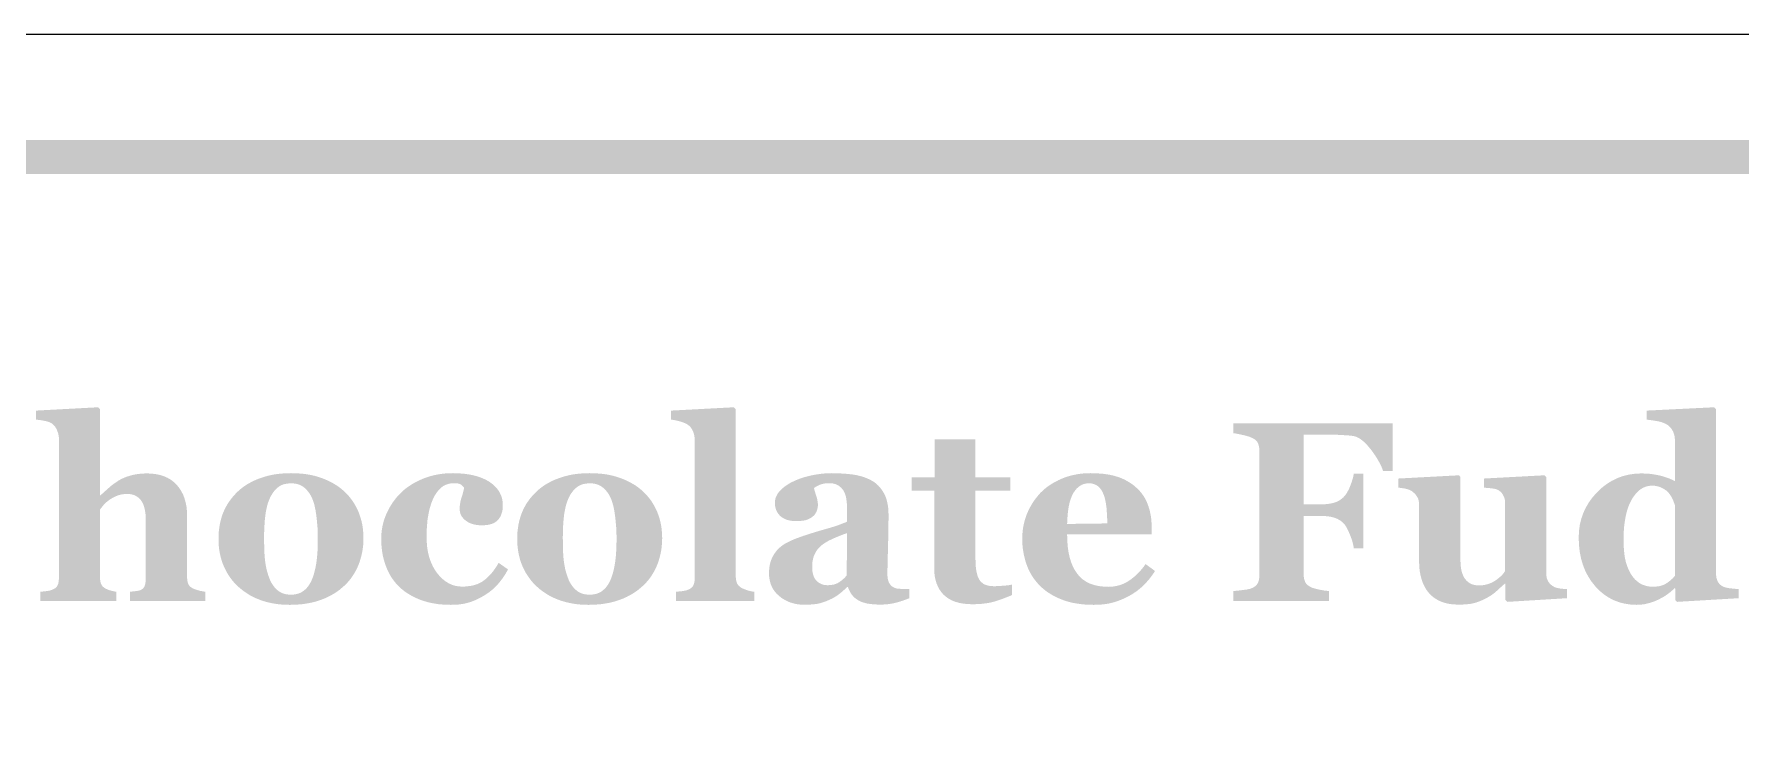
# Model space of a CAD drawing. Header units: millimetres. Extents: x 4 to 272, y 4 to 144.
# Drawn here: x 20.75 to 40.76, y 15.7 to 24.04 of the extents above; entities that cross this region are included whole.
import ezdxf

# ---------------------------------------------------------------- set-up
doc = ezdxf.new("R2010")
doc.units = ezdxf.units.MM
doc.layers.add('CUT', color=1, linetype='Continuous')
doc.layers.add('RASTER', color=7, linetype='Continuous')

msp = doc.modelspace()

# ---------------------------------------------------------------- hatches: boundary and pattern name
at = {"layer": 'RASTER'}
h = msp.add_hatch(color=7, dxfattribs=at)
h.paths.add_polyline_path([(5.2, 20.6), (5.234, 21.116), (5.337, 21.563), (5.509, 21.941), (5.75, 22.25), (6.059, 22.491), (6.438, 22.662), (6.884, 22.766), (7.4, 22.8), (64.6, 22.8), (65.116, 22.766), (65.563, 22.662), (65.941, 22.491), (66.25, 22.25), (66.491, 21.941), (66.663, 21.562), (66.766, 21.116), (66.8, 20.6), (66.8, 7.4), (66.766, 6.884), (66.663, 6.438), (66.491, 6.059), (66.25, 5.75), (65.941, 5.509), (65.563, 5.337), (65.116, 5.234), (64.6, 5.2), (7.4, 5.2), (6.884, 5.234), (6.438, 5.337), (6.059, 5.509), (5.75, 5.75), (5.509, 6.059), (5.337, 6.438), (5.234, 6.884), (5.2, 7.4)])
h.paths.add_polyline_path([(5.6, 20.6), (5.6, 7.4), (5.628, 6.978), (5.712, 6.613), (5.853, 6.303), (6.05, 6.05), (6.303, 5.853), (6.612, 5.712), (6.978, 5.628), (7.4, 5.6), (64.6, 5.6), (65.022, 5.628), (65.387, 5.712), (65.697, 5.853), (65.95, 6.05), (66.147, 6.303), (66.288, 6.613), (66.372, 6.978), (66.4, 7.4), (66.4, 20.6), (66.372, 21.022), (66.288, 21.387), (66.147, 21.697), (65.95, 21.95), (65.697, 22.147), (65.387, 22.288), (65.022, 22.372), (64.6, 22.4), (7.4, 22.4), (6.978, 22.372), (6.612, 22.288), (6.303, 22.147), (6.05, 21.95), (5.853, 21.697), (5.712, 21.388), (5.628, 21.022), (5.6, 20.6)], flags=0)
for points in [[(22.76, 17.4), (21.878, 17.4), (21.878, 17.507), (21.886, 17.508), (21.893, 17.508), (21.902, 17.509), (21.91, 17.51), (21.919, 17.511), (21.928, 17.512), (21.937, 17.513), (21.947, 17.514), (21.957, 17.515), (21.966, 17.517), (21.974, 17.518), (21.981, 17.52), (21.988, 17.522), (21.995, 17.524), (22.001, 17.526), (22.006, 17.529), (22.013, 17.533), (22.02, 17.538), (22.026, 17.543), (22.032, 17.549), (22.037, 17.555), (22.041, 17.561), (22.045, 17.568), (22.049, 17.576), (22.052, 17.584), (22.054, 17.593), (22.056, 17.603), (22.058, 17.614), (22.06, 17.626), (22.061, 17.638), (22.061, 17.652), (22.061, 17.667), (22.061, 18.352), (22.06, 18.389), (22.058, 18.423), (22.053, 18.455), (22.047, 18.484), (22.039, 18.511), (22.03, 18.536), (22.018, 18.558), (22.005, 18.578), (21.99, 18.595), (21.974, 18.61), (21.956, 18.623), (21.937, 18.634), (21.916, 18.642), (21.894, 18.648), (21.87, 18.651), (21.844, 18.652), (21.83, 18.652), (21.816, 18.651), (21.802, 18.65), (21.788, 18.648), (21.774, 18.646), (21.761, 18.643), (21.748, 18.639), (21.735, 18.635), (21.723, 18.63), (21.71, 18.625), (21.698, 18.619), (21.685, 18.613), (21.673, 18.607), (21.661, 18.599), (21.649, 18.592), (21.636, 18.584), (21.626, 18.576), (21.616, 18.569), (21.607, 18.561), (21.598, 18.554), (21.59, 18.546), (21.582, 18.539), (21.575, 18.531), (21.568, 18.524), (21.562, 18.516), (21.556, 18.509), (21.55, 18.501), (21.545, 18.495), (21.539, 18.488), (21.534, 18.482), (21.53, 18.475), (21.525, 18.469), (21.525, 17.683), (21.525, 17.67), (21.526, 17.657), (21.527, 17.645), (21.528, 17.634), (21.53, 17.624), (21.533, 17.614), (21.535, 17.605), (21.538, 17.597), (21.542, 17.589), (21.546, 17.582), (21.552, 17.575), (21.557, 17.568), (21.564, 17.562), (21.571, 17.556), (21.579, 17.55), (21.588, 17.545), (21.594, 17.542), (21.6, 17.539), (21.607, 17.536), (21.614, 17.533), (21.621, 17.53), (21.629, 17.527), (21.637, 17.524), (21.646, 17.522), (21.655, 17.519), (21.664, 17.517), (21.673, 17.515), (21.681, 17.513), (21.69, 17.511), (21.699, 17.509), (21.707, 17.508), (21.716, 17.507), (21.716, 17.4), (20.825, 17.4), (20.825, 17.507), (20.834, 17.508), (20.844, 17.508), (20.853, 17.509), (20.862, 17.51), (20.872, 17.511), (20.881, 17.512), (20.89, 17.513), (20.899, 17.514), (20.908, 17.515), (20.916, 17.517), (20.925, 17.518), (20.933, 17.52), (20.941, 17.522), (20.948, 17.524), (20.956, 17.526), (20.963, 17.529), (20.974, 17.534), (20.984, 17.539), (20.994, 17.544), (21.002, 17.55), (21.01, 17.557), (21.016, 17.564), (21.022, 17.571), (21.026, 17.579), (21.03, 17.588), (21.034, 17.597), (21.037, 17.607), (21.039, 17.618), (21.041, 17.629), (21.042, 17.641), (21.043, 17.653), (21.043, 17.667), (21.043, 19.3), (21.043, 19.312), (21.042, 19.324), (21.04, 19.336), (21.038, 19.348), (21.035, 19.361), (21.031, 19.374), (21.026, 19.386), (21.021, 19.4), (21.015, 19.412), (21.009, 19.424), (21.002, 19.435), (20.995, 19.446), (20.987, 19.455), (20.978, 19.464), (20.969, 19.472), (20.96, 19.479), (20.952, 19.483), (20.943, 19.488), (20.934, 19.492), (20.924, 19.496), (20.913, 19.499), (20.901, 19.503), (20.888, 19.506), (20.875, 19.509), (20.861, 19.511), (20.848, 19.514), (20.835, 19.516), (20.822, 19.518), (20.81, 19.519), (20.798, 19.521), (20.786, 19.522), (20.775, 19.523), (20.775, 19.629), (21.503, 19.668), (21.525, 19.644), (21.525, 18.636), (21.531, 18.636), (21.545, 18.649), (21.558, 18.661), (21.571, 18.672), (21.584, 18.684), (21.596, 18.695), (21.608, 18.706), (21.62, 18.716), (21.631, 18.726), (21.643, 18.736), (21.655, 18.747), (21.668, 18.757), (21.681, 18.767), (21.695, 18.777), (21.709, 18.787), (21.725, 18.797), (21.74, 18.808), (21.755, 18.816), (21.77, 18.825), (21.786, 18.833), (21.803, 18.84), (21.821, 18.848), (21.84, 18.855), (21.861, 18.861), (21.882, 18.868), (21.904, 18.874), (21.926, 18.879), (21.949, 18.883), (21.972, 18.886), (21.996, 18.889), (22.02, 18.891), (22.045, 18.892), (22.07, 18.893), (22.128, 18.891), (22.181, 18.884), (22.231, 18.874), (22.278, 18.859), (22.321, 18.839), (22.36, 18.816), (22.395, 18.788), (22.427, 18.756), (22.455, 18.721), (22.479, 18.683), (22.5, 18.642), (22.516, 18.599), (22.529, 18.552), (22.539, 18.503), (22.544, 18.452), (22.546, 18.398), (22.546, 17.68), (22.546, 17.667), (22.547, 17.654), (22.548, 17.642), (22.55, 17.631), (22.552, 17.621), (22.555, 17.611), (22.558, 17.602), (22.562, 17.593), (22.567, 17.586), (22.572, 17.578), (22.578, 17.571), (22.585, 17.564), (22.593, 17.558), (22.602, 17.552), (22.612, 17.547), (22.622, 17.542), (22.629, 17.539), (22.636, 17.536), (22.643, 17.534), (22.65, 17.531), (22.658, 17.529), (22.665, 17.526), (22.673, 17.524), (22.681, 17.522), (22.689, 17.519), (22.698, 17.517), (22.707, 17.515), (22.717, 17.514), (22.727, 17.512), (22.737, 17.51), (22.749, 17.508), (22.76, 17.507)], [(29.195, 17.4), (28.277, 17.4), (28.277, 17.507), (28.286, 17.508), (28.296, 17.508), (28.305, 17.509), (28.314, 17.51), (28.323, 17.511), (28.333, 17.512), (28.342, 17.513), (28.351, 17.514), (28.359, 17.515), (28.368, 17.517), (28.376, 17.518), (28.384, 17.52), (28.392, 17.522), (28.4, 17.524), (28.407, 17.526), (28.414, 17.529), (28.426, 17.534), (28.436, 17.539), (28.445, 17.544), (28.454, 17.55), (28.461, 17.557), (28.468, 17.564), (28.473, 17.571), (28.478, 17.579), (28.482, 17.588), (28.485, 17.597), (28.488, 17.607), (28.491, 17.618), (28.493, 17.629), (28.494, 17.641), (28.495, 17.653), (28.495, 17.667), (28.495, 19.29), (28.495, 19.303), (28.493, 19.317), (28.492, 19.33), (28.489, 19.343), (28.486, 19.356), (28.482, 19.369), (28.477, 19.381), (28.472, 19.393), (28.466, 19.404), (28.46, 19.415), (28.453, 19.425), (28.446, 19.435), (28.438, 19.444), (28.429, 19.452), (28.421, 19.459), (28.411, 19.465), (28.404, 19.47), (28.395, 19.475), (28.385, 19.48), (28.375, 19.484), (28.363, 19.489), (28.351, 19.493), (28.337, 19.498), (28.323, 19.502), (28.308, 19.506), (28.294, 19.51), (28.28, 19.513), (28.267, 19.516), (28.254, 19.518), (28.242, 19.52), (28.23, 19.522), (28.218, 19.523), (28.218, 19.629), (28.955, 19.668), (28.977, 19.644), (28.977, 17.686), (28.977, 17.672), (28.978, 17.66), (28.979, 17.648), (28.982, 17.637), (28.984, 17.626), (28.988, 17.616), (28.991, 17.606), (28.996, 17.598), (29.001, 17.59), (29.007, 17.582), (29.013, 17.575), (29.021, 17.568), (29.029, 17.561), (29.038, 17.555), (29.047, 17.55), (29.057, 17.545), (29.065, 17.542), (29.072, 17.539), (29.08, 17.536), (29.087, 17.533), (29.095, 17.53), (29.103, 17.527), (29.111, 17.524), (29.119, 17.522), (29.127, 17.519), (29.136, 17.517), (29.145, 17.515), (29.154, 17.513), (29.164, 17.511), (29.174, 17.509), (29.184, 17.508), (29.195, 17.507)], [(36.676, 18.923), (36.563, 18.923), (36.552, 18.954), (36.538, 18.985), (36.522, 19.017), (36.504, 19.049), (36.485, 19.081), (36.463, 19.114), (36.439, 19.148), (36.413, 19.182), (36.386, 19.214), (36.36, 19.243), (36.334, 19.267), (36.308, 19.288), (36.283, 19.305), (36.258, 19.318), (36.233, 19.327), (36.209, 19.332), (36.197, 19.334), (36.185, 19.335), (36.172, 19.336), (36.157, 19.338), (36.142, 19.339), (36.126, 19.34), (36.109, 19.341), (36.092, 19.342), (36.073, 19.343), (36.056, 19.344), (36.038, 19.345), (36.021, 19.346), (36.005, 19.346), (35.988, 19.347), (35.972, 19.347), (35.957, 19.347), (35.633, 19.347), (35.633, 18.531), (35.84, 18.531), (35.861, 18.531), (35.882, 18.532), (35.902, 18.534), (35.922, 18.536), (35.94, 18.539), (35.958, 18.542), (35.975, 18.546), (35.992, 18.551), (36.008, 18.556), (36.023, 18.562), (36.038, 18.57), (36.053, 18.578), (36.067, 18.588), (36.08, 18.598), (36.094, 18.609), (36.106, 18.622), (36.115, 18.632), (36.124, 18.643), (36.133, 18.656), (36.142, 18.671), (36.151, 18.687), (36.16, 18.704), (36.169, 18.723), (36.177, 18.744), (36.185, 18.765), (36.193, 18.785), (36.199, 18.805), (36.205, 18.824), (36.21, 18.842), (36.214, 18.859), (36.217, 18.875), (36.219, 18.891), (36.33, 18.891), (36.33, 18.017), (36.219, 18.017), (36.217, 18.034), (36.214, 18.051), (36.21, 18.07), (36.205, 18.09), (36.199, 18.11), (36.191, 18.132), (36.183, 18.154), (36.174, 18.177), (36.164, 18.2), (36.155, 18.22), (36.146, 18.239), (36.137, 18.256), (36.129, 18.27), (36.121, 18.283), (36.113, 18.294), (36.106, 18.302), (36.095, 18.314), (36.083, 18.324), (36.071, 18.334), (36.058, 18.343), (36.044, 18.351), (36.029, 18.359), (36.014, 18.366), (35.998, 18.372), (35.981, 18.377), (35.963, 18.382), (35.945, 18.386), (35.925, 18.389), (35.905, 18.391), (35.884, 18.393), (35.862, 18.394), (35.84, 18.395), (35.633, 18.395), (35.633, 17.706), (35.633, 17.693), (35.634, 17.681), (35.636, 17.669), (35.638, 17.657), (35.641, 17.646), (35.644, 17.636), (35.648, 17.626), (35.653, 17.616), (35.658, 17.607), (35.665, 17.598), (35.673, 17.59), (35.682, 17.582), (35.692, 17.575), (35.703, 17.568), (35.715, 17.561), (35.728, 17.555), (35.737, 17.552), (35.746, 17.549), (35.756, 17.546), (35.767, 17.543), (35.778, 17.54), (35.79, 17.537), (35.803, 17.534), (35.817, 17.531), (35.831, 17.528), (35.845, 17.526), (35.859, 17.524), (35.873, 17.521), (35.887, 17.519), (35.901, 17.518), (35.915, 17.516), (35.929, 17.514), (35.929, 17.4), (34.808, 17.4), (34.808, 17.514), (34.819, 17.515), (34.831, 17.517), (34.844, 17.518), (34.858, 17.52), (34.872, 17.521), (34.888, 17.523), (34.904, 17.525), (34.921, 17.527), (34.938, 17.529), (34.954, 17.531), (34.968, 17.533), (34.981, 17.536), (34.992, 17.538), (35.003, 17.541), (35.012, 17.544), (35.019, 17.546), (35.032, 17.552), (35.044, 17.558), (35.054, 17.564), (35.064, 17.571), (35.073, 17.578), (35.08, 17.586), (35.087, 17.595), (35.093, 17.604), (35.097, 17.613), (35.102, 17.623), (35.105, 17.634), (35.108, 17.645), (35.11, 17.657), (35.112, 17.67), (35.113, 17.683), (35.113, 17.697), (35.113, 19.164), (35.113, 19.176), (35.112, 19.188), (35.11, 19.199), (35.108, 19.21), (35.106, 19.221), (35.103, 19.231), (35.099, 19.241), (35.095, 19.251), (35.09, 19.26), (35.083, 19.269), (35.076, 19.277), (35.067, 19.285), (35.057, 19.293), (35.045, 19.3), (35.033, 19.307), (35.019, 19.313), (35.009, 19.317), (34.997, 19.322), (34.985, 19.326), (34.972, 19.33), (34.958, 19.334), (34.943, 19.338), (34.927, 19.342), (34.911, 19.345), (34.895, 19.349), (34.879, 19.352), (34.865, 19.355), (34.852, 19.357), (34.839, 19.36), (34.828, 19.362), (34.818, 19.363), (34.808, 19.364), (34.808, 19.479), (36.676, 19.479)], [(32.213, 17.467), (32.189, 17.457), (32.165, 17.447), (32.14, 17.438), (32.116, 17.428), (32.09, 17.419), (32.065, 17.41), (32.038, 17.402), (32.012, 17.393), (31.984, 17.386), (31.956, 17.379), (31.925, 17.373), (31.893, 17.369), (31.86, 17.365), (31.825, 17.363), (31.789, 17.361), (31.751, 17.36), (31.696, 17.362), (31.644, 17.367), (31.596, 17.376), (31.552, 17.388), (31.512, 17.404), (31.475, 17.423), (31.442, 17.446), (31.412, 17.472), (31.386, 17.501), (31.364, 17.533), (31.345, 17.569), (31.329, 17.607), (31.317, 17.648), (31.308, 17.692), (31.303, 17.74), (31.302, 17.79), (31.302, 18.689), (31.038, 18.689), (31.038, 18.847), (31.307, 18.847), (31.307, 19.291), (31.783, 19.291), (31.783, 18.847), (32.194, 18.847), (32.194, 18.689), (31.786, 18.689), (31.786, 17.886), (31.787, 17.845), (31.789, 17.807), (31.793, 17.772), (31.798, 17.74), (31.805, 17.711), (31.813, 17.685), (31.823, 17.663), (31.834, 17.643), (31.847, 17.626), (31.863, 17.612), (31.88, 17.599), (31.9, 17.589), (31.923, 17.581), (31.948, 17.576), (31.975, 17.573), (32.005, 17.571), (32.015, 17.571), (32.026, 17.572), (32.039, 17.572), (32.052, 17.573), (32.066, 17.574), (32.081, 17.575), (32.097, 17.576), (32.115, 17.577), (32.131, 17.579), (32.147, 17.58), (32.161, 17.582), (32.174, 17.583), (32.186, 17.585), (32.196, 17.587), (32.205, 17.589), (32.213, 17.59)], [(25.638, 17.353), (25.588, 17.354), (25.54, 17.357), (25.492, 17.361), (25.447, 17.368), (25.403, 17.376), (25.36, 17.386), (25.319, 17.399), (25.279, 17.412), (25.241, 17.428), (25.204, 17.445), (25.17, 17.463), (25.137, 17.483), (25.105, 17.503), (25.076, 17.526), (25.048, 17.549), (25.022, 17.574), (24.997, 17.601), (24.974, 17.629), (24.953, 17.658), (24.933, 17.688), (24.915, 17.719), (24.899, 17.752), (24.884, 17.785), (24.871, 17.82), (24.859, 17.856), (24.849, 17.893), (24.84, 17.93), (24.833, 17.969), (24.828, 18.008), (24.824, 18.048), (24.822, 18.088), (24.821, 18.129), (24.822, 18.167), (24.825, 18.205), (24.83, 18.242), (24.836, 18.278), (24.845, 18.314), (24.855, 18.35), (24.868, 18.385), (24.882, 18.42), (24.898, 18.453), (24.915, 18.486), (24.934, 18.518), (24.953, 18.549), (24.975, 18.578), (24.997, 18.607), (25.021, 18.635), (25.047, 18.661), (25.074, 18.687), (25.103, 18.712), (25.134, 18.735), (25.167, 18.757), (25.201, 18.778), (25.236, 18.797), (25.274, 18.815), (25.313, 18.832), (25.353, 18.847), (25.394, 18.86), (25.436, 18.871), (25.48, 18.88), (25.524, 18.887), (25.569, 18.892), (25.616, 18.895), (25.663, 18.896), (25.729, 18.894), (25.791, 18.889), (25.85, 18.881), (25.905, 18.87), (25.956, 18.856), (26.004, 18.838), (26.049, 18.818), (26.09, 18.794), (26.126, 18.767), (26.158, 18.738), (26.185, 18.707), (26.207, 18.674), (26.224, 18.639), (26.237, 18.601), (26.244, 18.561), (26.246, 18.519), (26.245, 18.493), (26.243, 18.469), (26.239, 18.446), (26.232, 18.424), (26.225, 18.403), (26.215, 18.384), (26.204, 18.366), (26.191, 18.349), (26.175, 18.334), (26.158, 18.321), (26.138, 18.31), (26.115, 18.301), (26.09, 18.294), (26.062, 18.289), (26.032, 18.286), (25.999, 18.285), (25.972, 18.286), (25.946, 18.288), (25.921, 18.292), (25.898, 18.298), (25.875, 18.305), (25.854, 18.314), (25.834, 18.325), (25.815, 18.338), (25.798, 18.351), (25.783, 18.366), (25.77, 18.382), (25.759, 18.398), (25.751, 18.416), (25.746, 18.435), (25.742, 18.454), (25.741, 18.475), (25.741, 18.493), (25.742, 18.511), (25.744, 18.529), (25.747, 18.547), (25.75, 18.564), (25.754, 18.582), (25.759, 18.6), (25.764, 18.617), (25.77, 18.634), (25.775, 18.65), (25.779, 18.665), (25.783, 18.679), (25.786, 18.692), (25.789, 18.704), (25.791, 18.715), (25.792, 18.724), (25.788, 18.731), (25.784, 18.737), (25.779, 18.742), (25.774, 18.747), (25.769, 18.752), (25.763, 18.757), (25.757, 18.761), (25.751, 18.765), (25.745, 18.768), (25.737, 18.771), (25.729, 18.773), (25.719, 18.775), (25.709, 18.776), (25.698, 18.778), (25.686, 18.778), (25.674, 18.778), (25.657, 18.778), (25.641, 18.776), (25.626, 18.774), (25.611, 18.771), (25.596, 18.766), (25.581, 18.761), (25.567, 18.755), (25.553, 18.748), (25.54, 18.739), (25.527, 18.729), (25.514, 18.718), (25.501, 18.705), (25.489, 18.691), (25.476, 18.675), (25.464, 18.658), (25.452, 18.639), (25.441, 18.62), (25.431, 18.6), (25.421, 18.577), (25.412, 18.554), (25.403, 18.528), (25.395, 18.501), (25.387, 18.473), (25.38, 18.443), (25.374, 18.411), (25.368, 18.378), (25.363, 18.344), (25.36, 18.307), (25.357, 18.27), (25.354, 18.23), (25.353, 18.19), (25.353, 18.147), (25.355, 18.083), (25.36, 18.023), (25.37, 17.966), (25.383, 17.912), (25.401, 17.861), (25.422, 17.813), (25.446, 17.768), (25.475, 17.727), (25.506, 17.689), (25.539, 17.657), (25.574, 17.629), (25.609, 17.607), (25.647, 17.589), (25.685, 17.577), (25.726, 17.569), (25.767, 17.567), (25.807, 17.568), (25.844, 17.572), (25.88, 17.577), (25.913, 17.585), (25.945, 17.595), (25.974, 17.608), (26.001, 17.623), (26.026, 17.64), (26.05, 17.659), (26.073, 17.68), (26.095, 17.702), (26.117, 17.727), (26.138, 17.754), (26.158, 17.782), (26.178, 17.813), (26.197, 17.845), (26.306, 17.769), (26.295, 17.747), (26.283, 17.725), (26.27, 17.704), (26.257, 17.684), (26.243, 17.663), (26.228, 17.644), (26.213, 17.625), (26.198, 17.606), (26.182, 17.588), (26.165, 17.57), (26.147, 17.553), (26.129, 17.536), (26.11, 17.52), (26.09, 17.504), (26.069, 17.489), (26.047, 17.475), (26.024, 17.46), (26.001, 17.447), (25.977, 17.434), (25.954, 17.422), (25.931, 17.411), (25.907, 17.401), (25.883, 17.392), (25.86, 17.384), (25.835, 17.377), (25.81, 17.37), (25.784, 17.365), (25.757, 17.361), (25.729, 17.357), (25.699, 17.355), (25.669, 17.354), (25.638, 17.353)], [(38.718, 17.431), (38.019, 17.388), (37.997, 17.409), (37.997, 17.601), (37.989, 17.601), (37.976, 17.589), (37.964, 17.578), (37.951, 17.567), (37.939, 17.556), (37.927, 17.545), (37.915, 17.534), (37.903, 17.523), (37.891, 17.512), (37.879, 17.501), (37.866, 17.491), (37.853, 17.481), (37.839, 17.471), (37.824, 17.461), (37.809, 17.452), (37.794, 17.443), (37.778, 17.434), (37.759, 17.424), (37.741, 17.415), (37.723, 17.407), (37.705, 17.399), (37.687, 17.392), (37.67, 17.386), (37.653, 17.38), (37.636, 17.375), (37.619, 17.371), (37.599, 17.367), (37.578, 17.363), (37.554, 17.361), (37.529, 17.359), (37.502, 17.357), (37.473, 17.356), (37.442, 17.356), (37.388, 17.358), (37.338, 17.364), (37.291, 17.375), (37.247, 17.389), (37.206, 17.408), (37.168, 17.431), (37.134, 17.458), (37.103, 17.489), (37.075, 17.524), (37.051, 17.563), (37.031, 17.605), (37.015, 17.65), (37.002, 17.699), (36.992, 17.751), (36.987, 17.807), (36.985, 17.866), (36.985, 18.525), (36.985, 18.539), (36.984, 18.552), (36.982, 18.565), (36.98, 18.577), (36.977, 18.588), (36.973, 18.599), (36.968, 18.609), (36.963, 18.618), (36.957, 18.627), (36.951, 18.635), (36.945, 18.644), (36.938, 18.652), (36.93, 18.66), (36.922, 18.667), (36.913, 18.675), (36.905, 18.682), (36.897, 18.687), (36.889, 18.692), (36.88, 18.696), (36.871, 18.701), (36.861, 18.704), (36.851, 18.708), (36.84, 18.711), (36.828, 18.713), (36.817, 18.716), (36.805, 18.718), (36.794, 18.719), (36.784, 18.721), (36.773, 18.723), (36.763, 18.724), (36.753, 18.725), (36.743, 18.726), (36.743, 18.833), (37.454, 18.871), (37.47, 18.849), (37.47, 17.875), (37.471, 17.838), (37.474, 17.804), (37.478, 17.773), (37.484, 17.744), (37.493, 17.717), (37.503, 17.693), (37.514, 17.671), (37.528, 17.652), (37.543, 17.635), (37.559, 17.621), (37.577, 17.608), (37.596, 17.598), (37.617, 17.59), (37.639, 17.585), (37.662, 17.581), (37.687, 17.58), (37.712, 17.581), (37.737, 17.584), (37.762, 17.588), (37.785, 17.594), (37.808, 17.601), (37.831, 17.611), (37.853, 17.622), (37.874, 17.634), (37.894, 17.648), (37.912, 17.662), (37.929, 17.676), (37.945, 17.69), (37.96, 17.705), (37.973, 17.72), (37.984, 17.735), (37.994, 17.75), (37.994, 18.54), (37.994, 18.552), (37.993, 18.564), (37.992, 18.576), (37.99, 18.587), (37.987, 18.598), (37.984, 18.609), (37.98, 18.619), (37.975, 18.629), (37.97, 18.639), (37.965, 18.648), (37.959, 18.657), (37.952, 18.665), (37.945, 18.673), (37.937, 18.68), (37.929, 18.687), (37.92, 18.693), (37.913, 18.698), (37.905, 18.702), (37.897, 18.705), (37.888, 18.708), (37.878, 18.711), (37.867, 18.713), (37.856, 18.715), (37.844, 18.717), (37.832, 18.718), (37.82, 18.72), (37.807, 18.721), (37.795, 18.722), (37.782, 18.723), (37.769, 18.724), (37.757, 18.725), (37.744, 18.726), (37.744, 18.833), (38.454, 18.871), (38.476, 18.849), (38.476, 17.718), (38.477, 17.705), (38.478, 17.693), (38.479, 17.682), (38.481, 17.67), (38.484, 17.66), (38.488, 17.65), (38.492, 17.64), (38.497, 17.631), (38.502, 17.622), (38.508, 17.613), (38.515, 17.605), (38.522, 17.598), (38.53, 17.59), (38.538, 17.583), (38.547, 17.576), (38.557, 17.57), (38.564, 17.566), (38.572, 17.562), (38.58, 17.558), (38.589, 17.555), (38.598, 17.552), (38.608, 17.55), (38.618, 17.548), (38.629, 17.546), (38.641, 17.544), (38.652, 17.543), (38.663, 17.542), (38.674, 17.54), (38.685, 17.54), (38.696, 17.539), (38.707, 17.538), (38.718, 17.538)]]:
    msp.add_hatch(color=7, dxfattribs=at).paths.add_polyline_path(points)
h = msp.add_hatch(color=7, dxfattribs=at)
h.paths.add_polyline_path([(40.731, 17.431), (40.009, 17.388), (39.987, 17.409), (39.987, 17.544), (39.976, 17.546), (39.958, 17.527), (39.937, 17.509), (39.915, 17.491), (39.892, 17.474), (39.867, 17.457), (39.84, 17.441), (39.812, 17.426), (39.782, 17.411), (39.752, 17.397), (39.721, 17.386), (39.69, 17.376), (39.659, 17.368), (39.628, 17.361), (39.598, 17.357), (39.566, 17.354), (39.535, 17.353), (39.463, 17.357), (39.394, 17.367), (39.328, 17.384), (39.266, 17.408), (39.206, 17.439), (39.15, 17.477), (39.097, 17.521), (39.048, 17.573), (39.003, 17.63), (38.964, 17.691), (38.931, 17.756), (38.904, 17.825), (38.883, 17.898), (38.868, 17.975), (38.859, 18.056), (38.856, 18.141), (38.859, 18.217), (38.869, 18.29), (38.886, 18.361), (38.909, 18.428), (38.94, 18.493), (38.976, 18.555), (39.02, 18.615), (39.07, 18.671), (39.125, 18.723), (39.183, 18.768), (39.244, 18.806), (39.307, 18.837), (39.374, 18.862), (39.443, 18.879), (39.515, 18.889), (39.59, 18.893), (39.619, 18.892), (39.649, 18.891), (39.678, 18.889), (39.706, 18.886), (39.734, 18.882), (39.762, 18.877), (39.789, 18.872), (39.815, 18.866), (39.841, 18.859), (39.865, 18.851), (39.888, 18.844), (39.91, 18.836), (39.93, 18.828), (39.949, 18.82), (39.967, 18.811), (39.984, 18.802), (39.984, 19.281), (39.983, 19.294), (39.982, 19.308), (39.981, 19.321), (39.978, 19.333), (39.975, 19.346), (39.971, 19.358), (39.967, 19.371), (39.962, 19.383), (39.956, 19.394), (39.95, 19.405), (39.943, 19.415), (39.936, 19.425), (39.928, 19.434), (39.92, 19.442), (39.912, 19.45), (39.903, 19.457), (39.891, 19.464), (39.879, 19.472), (39.866, 19.478), (39.852, 19.484), (39.837, 19.49), (39.822, 19.495), (39.806, 19.499), (39.79, 19.503), (39.773, 19.506), (39.755, 19.509), (39.738, 19.512), (39.721, 19.515), (39.704, 19.517), (39.687, 19.519), (39.67, 19.521), (39.653, 19.523), (39.653, 19.629), (40.444, 19.668), (40.466, 19.644), (40.466, 17.724), (40.466, 17.71), (40.467, 17.697), (40.468, 17.684), (40.47, 17.672), (40.473, 17.661), (40.476, 17.65), (40.48, 17.64), (40.484, 17.63), (40.489, 17.621), (40.494, 17.612), (40.501, 17.604), (40.508, 17.596), (40.516, 17.589), (40.524, 17.582), (40.533, 17.576), (40.543, 17.57), (40.551, 17.566), (40.56, 17.562), (40.57, 17.559), (40.581, 17.556), (40.593, 17.553), (40.605, 17.551), (40.619, 17.548), (40.633, 17.546), (40.648, 17.545), (40.662, 17.543), (40.675, 17.542), (40.687, 17.541), (40.699, 17.54), (40.71, 17.539), (40.721, 17.538), (40.731, 17.538)])
h.paths.add_polyline_path([(39.984, 17.692), (39.984, 18.519), (39.981, 18.528), (39.978, 18.536), (39.975, 18.545), (39.971, 18.555), (39.968, 18.564), (39.964, 18.574), (39.96, 18.584), (39.955, 18.594), (39.95, 18.604), (39.945, 18.614), (39.939, 18.624), (39.933, 18.634), (39.927, 18.643), (39.92, 18.653), (39.912, 18.662), (39.905, 18.671), (39.897, 18.679), (39.889, 18.686), (39.88, 18.694), (39.87, 18.7), (39.86, 18.707), (39.849, 18.714), (39.838, 18.72), (39.826, 18.726), (39.814, 18.731), (39.801, 18.736), (39.788, 18.74), (39.774, 18.743), (39.76, 18.746), (39.746, 18.748), (39.731, 18.749), (39.716, 18.749), (39.68, 18.747), (39.646, 18.739), (39.613, 18.726), (39.582, 18.708), (39.553, 18.684), (39.526, 18.656), (39.5, 18.622), (39.475, 18.584), (39.453, 18.54), (39.434, 18.492), (39.418, 18.44), (39.405, 18.384), (39.395, 18.323), (39.387, 18.259), (39.383, 18.19), (39.382, 18.116), (39.382, 18.087), (39.383, 18.058), (39.384, 18.031), (39.386, 18.004), (39.388, 17.977), (39.391, 17.952), (39.394, 17.927), (39.398, 17.903), (39.403, 17.88), (39.408, 17.857), (39.415, 17.835), (39.422, 17.813), (39.43, 17.792), (39.438, 17.771), (39.448, 17.751), (39.458, 17.731), (39.469, 17.712), (39.481, 17.694), (39.493, 17.678), (39.506, 17.662), (39.52, 17.647), (39.535, 17.634), (39.551, 17.621), (39.567, 17.609), (39.584, 17.599), (39.602, 17.59), (39.621, 17.583), (39.64, 17.577), (39.661, 17.572), (39.682, 17.568), (39.704, 17.566), (39.727, 17.566), (39.749, 17.566), (39.77, 17.568), (39.79, 17.57), (39.809, 17.574), (39.827, 17.579), (39.844, 17.585), (39.86, 17.592), (39.875, 17.6), (39.89, 17.609), (39.904, 17.619), (39.918, 17.629), (39.932, 17.64), (39.945, 17.652), (39.958, 17.664), (39.971, 17.678), (39.984, 17.692)], flags=0)
h = msp.add_hatch(color=7, dxfattribs=at)
h.paths.add_polyline_path([(24.39, 18.68), (24.417, 18.654), (24.441, 18.627), (24.464, 18.599), (24.486, 18.569), (24.506, 18.538), (24.524, 18.506), (24.541, 18.473), (24.556, 18.439), (24.569, 18.403), (24.581, 18.367), (24.591, 18.33), (24.599, 18.292), (24.605, 18.254), (24.609, 18.214), (24.612, 18.175), (24.613, 18.134), (24.612, 18.094), (24.61, 18.054), (24.605, 18.015), (24.599, 17.976), (24.591, 17.938), (24.581, 17.9), (24.57, 17.863), (24.557, 17.827), (24.542, 17.792), (24.525, 17.757), (24.507, 17.725), (24.487, 17.693), (24.466, 17.663), (24.443, 17.634), (24.418, 17.606), (24.392, 17.58), (24.362, 17.554), (24.331, 17.528), (24.299, 17.505), (24.265, 17.483), (24.23, 17.463), (24.193, 17.444), (24.155, 17.427), (24.116, 17.412), (24.075, 17.398), (24.033, 17.386), (23.989, 17.376), (23.944, 17.368), (23.897, 17.361), (23.849, 17.357), (23.8, 17.354), (23.749, 17.353), (23.705, 17.354), (23.661, 17.356), (23.619, 17.36), (23.577, 17.366), (23.537, 17.373), (23.497, 17.382), (23.458, 17.392), (23.42, 17.404), (23.383, 17.418), (23.347, 17.433), (23.312, 17.45), (23.278, 17.468), (23.246, 17.489), (23.214, 17.51), (23.184, 17.533), (23.154, 17.558), (23.127, 17.583), (23.101, 17.61), (23.077, 17.638), (23.054, 17.668), (23.033, 17.699), (23.013, 17.731), (22.995, 17.765), (22.978, 17.801), (22.963, 17.837), (22.95, 17.875), (22.939, 17.914), (22.93, 17.954), (22.923, 17.994), (22.918, 18.036), (22.915, 18.079), (22.914, 18.124), (22.915, 18.167), (22.917, 18.209), (22.922, 18.25), (22.928, 18.29), (22.936, 18.328), (22.946, 18.365), (22.957, 18.402), (22.97, 18.436), (22.985, 18.47), (23.002, 18.503), (23.02, 18.535), (23.041, 18.566), (23.063, 18.596), (23.087, 18.625), (23.112, 18.653), (23.139, 18.68), (23.167, 18.705), (23.197, 18.729), (23.228, 18.751), (23.26, 18.771), (23.295, 18.79), (23.33, 18.808), (23.368, 18.824), (23.407, 18.839), (23.447, 18.852), (23.489, 18.864), (23.531, 18.874), (23.575, 18.882), (23.62, 18.888), (23.666, 18.892), (23.713, 18.895), (23.762, 18.896), (23.812, 18.895), (23.861, 18.892), (23.909, 18.888), (23.955, 18.882), (23.999, 18.874), (24.042, 18.864), (24.083, 18.852), (24.123, 18.839), (24.161, 18.824), (24.198, 18.808), (24.234, 18.79), (24.268, 18.771), (24.301, 18.751), (24.332, 18.729), (24.362, 18.705), (24.39, 18.68)])
h.paths.add_polyline_path([(24.015, 17.665), (24.023, 17.686), (24.03, 17.708), (24.037, 17.732), (24.043, 17.756), (24.049, 17.781), (24.054, 17.808), (24.059, 17.836), (24.063, 17.864), (24.067, 17.894), (24.07, 17.925), (24.072, 17.958), (24.075, 17.991), (24.076, 18.026), (24.077, 18.062), (24.078, 18.099), (24.078, 18.137), (24.078, 18.163), (24.077, 18.19), (24.076, 18.218), (24.075, 18.247), (24.073, 18.276), (24.07, 18.307), (24.067, 18.339), (24.064, 18.371), (24.06, 18.403), (24.055, 18.434), (24.051, 18.462), (24.045, 18.489), (24.04, 18.514), (24.034, 18.538), (24.027, 18.559), (24.02, 18.579), (24.011, 18.602), (24.001, 18.623), (23.99, 18.643), (23.978, 18.662), (23.965, 18.679), (23.952, 18.695), (23.938, 18.71), (23.922, 18.724), (23.906, 18.737), (23.889, 18.747), (23.871, 18.756), (23.852, 18.764), (23.832, 18.77), (23.81, 18.774), (23.788, 18.776), (23.765, 18.777), (23.74, 18.776), (23.715, 18.773), (23.693, 18.769), (23.671, 18.763), (23.651, 18.755), (23.632, 18.745), (23.615, 18.733), (23.599, 18.72), (23.584, 18.705), (23.569, 18.689), (23.556, 18.672), (23.544, 18.654), (23.532, 18.635), (23.521, 18.615), (23.512, 18.594), (23.503, 18.572), (23.495, 18.551), (23.488, 18.528), (23.482, 18.505), (23.477, 18.481), (23.472, 18.456), (23.467, 18.431), (23.463, 18.404), (23.46, 18.376), (23.457, 18.348), (23.455, 18.32), (23.453, 18.291), (23.451, 18.262), (23.45, 18.233), (23.449, 18.203), (23.449, 18.173), (23.448, 18.143), (23.449, 18.104), (23.449, 18.066), (23.45, 18.031), (23.451, 17.997), (23.452, 17.965), (23.454, 17.934), (23.456, 17.905), (23.459, 17.878), (23.462, 17.852), (23.466, 17.826), (23.471, 17.8), (23.476, 17.773), (23.483, 17.747), (23.491, 17.721), (23.499, 17.694), (23.509, 17.668), (23.517, 17.646), (23.527, 17.625), (23.538, 17.605), (23.55, 17.587), (23.562, 17.569), (23.576, 17.553), (23.59, 17.538), (23.605, 17.525), (23.621, 17.512), (23.639, 17.501), (23.657, 17.492), (23.677, 17.485), (23.697, 17.479), (23.719, 17.475), (23.741, 17.473), (23.765, 17.472), (23.786, 17.473), (23.807, 17.475), (23.827, 17.479), (23.847, 17.484), (23.865, 17.491), (23.883, 17.499), (23.9, 17.509), (23.916, 17.521), (23.931, 17.534), (23.946, 17.548), (23.959, 17.564), (23.972, 17.581), (23.984, 17.6), (23.995, 17.62), (24.006, 17.642), (24.015, 17.665)], flags=0)
h = msp.add_hatch(color=7, dxfattribs=at)
h.paths.add_polyline_path([(27.891, 18.68), (27.918, 18.654), (27.942, 18.627), (27.965, 18.599), (27.987, 18.569), (28.007, 18.538), (28.025, 18.506), (28.042, 18.473), (28.057, 18.439), (28.07, 18.403), (28.082, 18.367), (28.092, 18.33), (28.1, 18.292), (28.106, 18.254), (28.11, 18.214), (28.113, 18.175), (28.114, 18.134), (28.113, 18.094), (28.11, 18.054), (28.106, 18.015), (28.1, 17.976), (28.092, 17.938), (28.082, 17.9), (28.071, 17.863), (28.058, 17.827), (28.043, 17.792), (28.026, 17.757), (28.008, 17.725), (27.988, 17.693), (27.967, 17.663), (27.944, 17.634), (27.919, 17.606), (27.893, 17.58), (27.863, 17.554), (27.832, 17.528), (27.8, 17.505), (27.766, 17.483), (27.731, 17.463), (27.694, 17.444), (27.656, 17.427), (27.617, 17.412), (27.576, 17.398), (27.534, 17.386), (27.49, 17.376), (27.445, 17.368), (27.398, 17.361), (27.35, 17.357), (27.301, 17.354), (27.25, 17.353), (27.206, 17.354), (27.162, 17.356), (27.12, 17.36), (27.078, 17.366), (27.038, 17.373), (26.998, 17.382), (26.959, 17.392), (26.921, 17.404), (26.884, 17.418), (26.848, 17.433), (26.813, 17.45), (26.779, 17.468), (26.747, 17.489), (26.715, 17.51), (26.684, 17.533), (26.655, 17.558), (26.628, 17.583), (26.602, 17.61), (26.578, 17.638), (26.555, 17.668), (26.534, 17.699), (26.514, 17.731), (26.496, 17.765), (26.479, 17.801), (26.464, 17.837), (26.451, 17.875), (26.44, 17.914), (26.431, 17.954), (26.424, 17.994), (26.419, 18.036), (26.416, 18.079), (26.415, 18.124), (26.416, 18.167), (26.418, 18.209), (26.423, 18.25), (26.429, 18.29), (26.437, 18.328), (26.447, 18.365), (26.458, 18.402), (26.471, 18.436), (26.486, 18.47), (26.503, 18.503), (26.521, 18.535), (26.542, 18.566), (26.564, 18.596), (26.588, 18.625), (26.613, 18.653), (26.64, 18.68), (26.668, 18.705), (26.698, 18.729), (26.729, 18.751), (26.761, 18.771), (26.796, 18.79), (26.831, 18.808), (26.869, 18.824), (26.908, 18.839), (26.948, 18.852), (26.99, 18.864), (27.032, 18.874), (27.076, 18.882), (27.121, 18.888), (27.167, 18.892), (27.214, 18.895), (27.263, 18.896), (27.313, 18.895), (27.362, 18.892), (27.41, 18.888), (27.456, 18.882), (27.5, 18.874), (27.543, 18.864), (27.584, 18.852), (27.624, 18.839), (27.662, 18.824), (27.699, 18.808), (27.735, 18.79), (27.769, 18.771), (27.802, 18.751), (27.833, 18.729), (27.863, 18.705), (27.891, 18.68)])
h.paths.add_polyline_path([(27.516, 17.665), (27.524, 17.686), (27.531, 17.708), (27.538, 17.732), (27.544, 17.756), (27.55, 17.781), (27.555, 17.808), (27.56, 17.836), (27.564, 17.864), (27.568, 17.894), (27.571, 17.925), (27.573, 17.958), (27.576, 17.991), (27.577, 18.026), (27.578, 18.062), (27.579, 18.099), (27.579, 18.137), (27.579, 18.163), (27.578, 18.19), (27.577, 18.218), (27.576, 18.247), (27.574, 18.276), (27.571, 18.307), (27.568, 18.339), (27.565, 18.371), (27.561, 18.403), (27.556, 18.434), (27.552, 18.462), (27.546, 18.489), (27.541, 18.514), (27.534, 18.538), (27.528, 18.559), (27.521, 18.579), (27.512, 18.602), (27.501, 18.623), (27.491, 18.643), (27.479, 18.662), (27.466, 18.679), (27.453, 18.695), (27.438, 18.71), (27.423, 18.724), (27.407, 18.737), (27.39, 18.747), (27.372, 18.756), (27.353, 18.764), (27.333, 18.77), (27.311, 18.774), (27.289, 18.776), (27.266, 18.777), (27.241, 18.776), (27.216, 18.773), (27.194, 18.769), (27.172, 18.763), (27.152, 18.755), (27.133, 18.745), (27.116, 18.733), (27.1, 18.72), (27.084, 18.705), (27.07, 18.689), (27.057, 18.672), (27.044, 18.654), (27.033, 18.635), (27.022, 18.615), (27.013, 18.594), (27.004, 18.572), (26.996, 18.551), (26.989, 18.528), (26.983, 18.505), (26.978, 18.481), (26.973, 18.456), (26.968, 18.431), (26.964, 18.404), (26.961, 18.376), (26.958, 18.348), (26.956, 18.32), (26.954, 18.291), (26.952, 18.262), (26.951, 18.233), (26.95, 18.203), (26.95, 18.173), (26.949, 18.143), (26.95, 18.104), (26.95, 18.066), (26.951, 18.031), (26.952, 17.997), (26.953, 17.965), (26.955, 17.934), (26.957, 17.905), (26.96, 17.878), (26.963, 17.852), (26.967, 17.826), (26.972, 17.8), (26.977, 17.773), (26.984, 17.747), (26.992, 17.721), (27, 17.694), (27.01, 17.668), (27.018, 17.646), (27.028, 17.625), (27.039, 17.605), (27.051, 17.587), (27.063, 17.569), (27.077, 17.553), (27.091, 17.538), (27.106, 17.525), (27.122, 17.512), (27.14, 17.501), (27.158, 17.492), (27.178, 17.485), (27.198, 17.479), (27.22, 17.475), (27.242, 17.473), (27.266, 17.472), (27.287, 17.473), (27.308, 17.475), (27.328, 17.479), (27.348, 17.484), (27.366, 17.491), (27.384, 17.499), (27.401, 17.509), (27.417, 17.521), (27.432, 17.534), (27.447, 17.548), (27.46, 17.564), (27.473, 17.581), (27.485, 17.6), (27.496, 17.62), (27.507, 17.642), (27.516, 17.665)], flags=0)
h = msp.add_hatch(color=7, dxfattribs=at)
h.paths.add_polyline_path([(31.01, 17.431), (30.994, 17.424), (30.976, 17.417), (30.958, 17.411), (30.94, 17.404), (30.92, 17.398), (30.9, 17.391), (30.879, 17.385), (30.858, 17.379), (30.836, 17.374), (30.813, 17.369), (30.79, 17.365), (30.767, 17.362), (30.744, 17.359), (30.72, 17.358), (30.696, 17.356), (30.672, 17.356), (30.628, 17.357), (30.587, 17.359), (30.55, 17.364), (30.515, 17.369), (30.484, 17.377), (30.455, 17.386), (30.429, 17.397), (30.406, 17.41), (30.386, 17.424), (30.367, 17.439), (30.35, 17.456), (30.335, 17.475), (30.321, 17.494), (30.31, 17.516), (30.299, 17.538), (30.291, 17.563), (30.282, 17.563), (30.27, 17.55), (30.257, 17.539), (30.245, 17.527), (30.233, 17.516), (30.221, 17.506), (30.209, 17.496), (30.198, 17.487), (30.186, 17.478), (30.174, 17.469), (30.163, 17.461), (30.151, 17.453), (30.138, 17.445), (30.126, 17.438), (30.113, 17.431), (30.1, 17.424), (30.087, 17.418), (30.07, 17.41), (30.053, 17.403), (30.036, 17.396), (30.02, 17.39), (30.003, 17.384), (29.987, 17.379), (29.971, 17.374), (29.955, 17.37), (29.938, 17.366), (29.92, 17.363), (29.9, 17.361), (29.878, 17.358), (29.855, 17.357), (29.831, 17.356), (29.804, 17.355), (29.777, 17.355), (29.735, 17.356), (29.695, 17.361), (29.656, 17.369), (29.619, 17.38), (29.584, 17.394), (29.55, 17.411), (29.517, 17.431), (29.487, 17.455), (29.458, 17.481), (29.434, 17.509), (29.413, 17.539), (29.396, 17.572), (29.383, 17.606), (29.374, 17.642), (29.368, 17.68), (29.366, 17.721), (29.367, 17.744), (29.368, 17.767), (29.37, 17.788), (29.373, 17.809), (29.377, 17.829), (29.381, 17.848), (29.387, 17.866), (29.393, 17.883), (29.4, 17.899), (29.407, 17.915), (29.416, 17.93), (29.425, 17.945), (29.434, 17.96), (29.445, 17.974), (29.456, 17.988), (29.468, 18.001), (29.479, 18.012), (29.49, 18.023), (29.502, 18.033), (29.515, 18.043), (29.528, 18.053), (29.541, 18.062), (29.555, 18.07), (29.569, 18.078), (29.584, 18.086), (29.599, 18.093), (29.614, 18.101), (29.63, 18.108), (29.646, 18.115), (29.662, 18.122), (29.679, 18.129), (29.696, 18.135), (29.73, 18.147), (29.765, 18.16), (29.802, 18.172), (29.841, 18.185), (29.881, 18.197), (29.923, 18.21), (29.967, 18.223), (30.012, 18.236), (30.057, 18.249), (30.099, 18.261), (30.137, 18.273), (30.172, 18.285), (30.204, 18.296), (30.233, 18.308), (30.259, 18.318), (30.282, 18.329), (30.282, 18.469), (30.282, 18.479), (30.282, 18.489), (30.281, 18.5), (30.281, 18.512), (30.28, 18.524), (30.279, 18.537), (30.277, 18.551), (30.276, 18.566), (30.274, 18.581), (30.272, 18.595), (30.27, 18.608), (30.267, 18.621), (30.264, 18.634), (30.26, 18.645), (30.256, 18.657), (30.251, 18.667), (30.246, 18.679), (30.24, 18.69), (30.233, 18.7), (30.225, 18.71), (30.216, 18.72), (30.207, 18.729), (30.197, 18.738), (30.187, 18.746), (30.175, 18.754), (30.163, 18.76), (30.15, 18.766), (30.136, 18.77), (30.121, 18.774), (30.105, 18.776), (30.089, 18.778), (30.071, 18.778), (30.055, 18.778), (30.04, 18.777), (30.026, 18.776), (30.012, 18.774), (29.999, 18.771), (29.986, 18.768), (29.975, 18.764), (29.963, 18.76), (29.953, 18.756), (29.943, 18.751), (29.933, 18.746), (29.924, 18.742), (29.916, 18.737), (29.908, 18.732), (29.901, 18.728), (29.894, 18.723), (29.895, 18.715), (29.897, 18.706), (29.899, 18.696), (29.902, 18.686), (29.906, 18.674), (29.909, 18.662), (29.914, 18.648), (29.919, 18.633), (29.924, 18.618), (29.928, 18.604), (29.931, 18.589), (29.934, 18.574), (29.936, 18.56), (29.938, 18.546), (29.939, 18.532), (29.939, 18.518), (29.939, 18.511), (29.938, 18.504), (29.937, 18.497), (29.936, 18.49), (29.934, 18.482), (29.932, 18.473), (29.929, 18.465), (29.926, 18.455), (29.923, 18.446), (29.919, 18.438), (29.914, 18.43), (29.91, 18.422), (29.905, 18.415), (29.9, 18.408), (29.894, 18.402), (29.888, 18.396), (29.879, 18.389), (29.871, 18.382), (29.862, 18.376), (29.852, 18.37), (29.843, 18.365), (29.833, 18.36), (29.823, 18.355), (29.813, 18.351), (29.801, 18.347), (29.789, 18.344), (29.775, 18.341), (29.76, 18.339), (29.743, 18.337), (29.725, 18.336), (29.705, 18.335), (29.684, 18.335), (29.655, 18.335), (29.627, 18.338), (29.6, 18.343), (29.576, 18.349), (29.554, 18.358), (29.534, 18.368), (29.515, 18.38), (29.498, 18.394), (29.484, 18.409), (29.471, 18.426), (29.46, 18.443), (29.451, 18.462), (29.444, 18.482), (29.439, 18.503), (29.436, 18.525), (29.435, 18.548), (29.436, 18.569), (29.439, 18.588), (29.444, 18.608), (29.452, 18.626), (29.461, 18.644), (29.472, 18.662), (29.485, 18.679), (29.5, 18.696), (29.517, 18.712), (29.535, 18.727), (29.553, 18.741), (29.573, 18.755), (29.593, 18.768), (29.614, 18.781), (29.636, 18.792), (29.659, 18.803), (29.683, 18.814), (29.707, 18.824), (29.733, 18.833), (29.759, 18.842), (29.786, 18.851), (29.814, 18.858), (29.842, 18.865), (29.872, 18.871), (29.902, 18.877), (29.931, 18.882), (29.959, 18.886), (29.988, 18.89), (30.015, 18.892), (30.042, 18.894), (30.069, 18.895), (30.094, 18.896), (30.13, 18.895), (30.164, 18.895), (30.198, 18.893), (30.231, 18.891), (30.263, 18.889), (30.294, 18.886), (30.325, 18.883), (30.355, 18.879), (30.385, 18.874), (30.413, 18.868), (30.441, 18.861), (30.468, 18.853), (30.494, 18.844), (30.52, 18.833), (30.545, 18.822), (30.569, 18.809), (30.591, 18.796), (30.612, 18.781), (30.632, 18.764), (30.651, 18.746), (30.668, 18.727), (30.684, 18.706), (30.699, 18.684), (30.713, 18.66), (30.726, 18.635), (30.737, 18.608), (30.746, 18.579), (30.753, 18.548), (30.759, 18.516), (30.764, 18.481), (30.766, 18.445), (30.767, 18.406), (30.767, 18.364), (30.766, 18.32), (30.766, 18.274), (30.765, 18.225), (30.764, 18.175), (30.763, 18.123), (30.762, 18.07), (30.76, 18.014), (30.759, 17.959), (30.757, 17.91), (30.756, 17.865), (30.755, 17.826), (30.755, 17.791), (30.754, 17.761), (30.754, 17.735), (30.754, 17.715), (30.754, 17.699), (30.755, 17.684), (30.756, 17.669), (30.759, 17.656), (30.761, 17.643), (30.765, 17.632), (30.769, 17.621), (30.773, 17.611), (30.779, 17.602), (30.785, 17.593), (30.791, 17.585), (30.799, 17.578), (30.806, 17.571), (30.815, 17.565), (30.824, 17.559), (30.834, 17.554), (30.841, 17.551), (30.848, 17.549), (30.857, 17.546), (30.866, 17.544), (30.877, 17.543), (30.888, 17.542), (30.9, 17.541), (30.913, 17.54), (30.926, 17.539), (30.939, 17.539), (30.951, 17.539), (30.964, 17.538), (30.976, 17.538), (30.987, 17.538), (30.999, 17.538), (31.01, 17.538)])
h.paths.add_polyline_path([(30.282, 18.194), (30.261, 18.187), (30.241, 18.18), (30.221, 18.172), (30.2, 18.164), (30.18, 18.156), (30.16, 18.148), (30.14, 18.139), (30.119, 18.13), (30.1, 18.121), (30.081, 18.112), (30.063, 18.103), (30.046, 18.093), (30.03, 18.084), (30.015, 18.074), (30.001, 18.065), (29.988, 18.055), (29.974, 18.044), (29.962, 18.033), (29.95, 18.021), (29.939, 18.008), (29.929, 17.995), (29.919, 17.98), (29.911, 17.966), (29.903, 17.95), (29.895, 17.934), (29.889, 17.917), (29.884, 17.899), (29.88, 17.881), (29.876, 17.862), (29.874, 17.842), (29.872, 17.821), (29.872, 17.8), (29.873, 17.772), (29.875, 17.747), (29.879, 17.723), (29.885, 17.701), (29.892, 17.682), (29.901, 17.664), (29.912, 17.648), (29.924, 17.634), (29.937, 17.622), (29.951, 17.612), (29.966, 17.603), (29.982, 17.596), (29.998, 17.59), (30.015, 17.586), (30.033, 17.584), (30.052, 17.583), (30.072, 17.584), (30.09, 17.585), (30.108, 17.588), (30.125, 17.591), (30.142, 17.596), (30.157, 17.602), (30.171, 17.608), (30.185, 17.616), (30.197, 17.625), (30.21, 17.634), (30.222, 17.643), (30.233, 17.653), (30.245, 17.663), (30.256, 17.674), (30.266, 17.686), (30.276, 17.697)], flags=0)
h = msp.add_hatch(color=7, dxfattribs=at)
h.paths.add_polyline_path([(33.89, 17.75), (33.877, 17.729), (33.863, 17.709), (33.848, 17.689), (33.833, 17.669), (33.818, 17.649), (33.801, 17.63), (33.784, 17.611), (33.766, 17.593), (33.748, 17.574), (33.729, 17.557), (33.709, 17.54), (33.689, 17.524), (33.668, 17.508), (33.646, 17.494), (33.624, 17.479), (33.601, 17.466), (33.577, 17.452), (33.552, 17.44), (33.527, 17.428), (33.503, 17.417), (33.478, 17.407), (33.453, 17.398), (33.428, 17.389), (33.403, 17.382), (33.377, 17.375), (33.351, 17.369), (33.323, 17.364), (33.295, 17.36), (33.266, 17.357), (33.235, 17.355), (33.204, 17.354), (33.172, 17.353), (33.119, 17.354), (33.067, 17.357), (33.018, 17.362), (32.97, 17.369), (32.924, 17.377), (32.88, 17.388), (32.838, 17.4), (32.798, 17.415), (32.759, 17.431), (32.723, 17.448), (32.687, 17.467), (32.654, 17.487), (32.622, 17.508), (32.593, 17.531), (32.564, 17.555), (32.538, 17.58), (32.513, 17.607), (32.49, 17.635), (32.468, 17.663), (32.448, 17.694), (32.43, 17.725), (32.413, 17.757), (32.398, 17.791), (32.385, 17.826), (32.373, 17.861), (32.363, 17.898), (32.354, 17.935), (32.347, 17.973), (32.341, 18.012), (32.337, 18.051), (32.335, 18.091), (32.334, 18.132), (32.335, 18.17), (32.338, 18.206), (32.342, 18.243), (32.348, 18.279), (32.356, 18.314), (32.365, 18.35), (32.376, 18.384), (32.389, 18.419), (32.404, 18.453), (32.42, 18.485), (32.437, 18.517), (32.456, 18.548), (32.476, 18.578), (32.498, 18.607), (32.521, 18.635), (32.545, 18.663), (32.571, 18.688), (32.598, 18.712), (32.627, 18.735), (32.658, 18.757), (32.69, 18.777), (32.724, 18.796), (32.759, 18.814), (32.796, 18.831), (32.835, 18.846), (32.874, 18.859), (32.915, 18.87), (32.957, 18.879), (33, 18.887), (33.044, 18.892), (33.089, 18.895), (33.135, 18.896), (33.186, 18.895), (33.233, 18.892), (33.279, 18.889), (33.322, 18.883), (33.363, 18.876), (33.402, 18.868), (33.438, 18.857), (33.472, 18.846), (33.505, 18.833), (33.535, 18.819), (33.565, 18.803), (33.593, 18.786), (33.619, 18.769), (33.645, 18.75), (33.668, 18.729), (33.691, 18.708), (33.711, 18.687), (33.73, 18.664), (33.747, 18.641), (33.763, 18.617), (33.777, 18.592), (33.79, 18.566), (33.802, 18.539), (33.812, 18.511), (33.821, 18.483), (33.829, 18.454), (33.835, 18.424), (33.841, 18.395), (33.845, 18.365), (33.848, 18.335), (33.85, 18.304), (33.85, 18.273), (33.85, 18.178), (32.86, 18.178), (32.862, 18.105), (32.867, 18.037), (32.876, 17.973), (32.889, 17.913), (32.905, 17.859), (32.925, 17.808), (32.949, 17.762), (32.976, 17.721), (33.007, 17.684), (33.042, 17.652), (33.082, 17.625), (33.126, 17.603), (33.174, 17.586), (33.226, 17.574), (33.283, 17.567), (33.344, 17.564), (33.377, 17.565), (33.411, 17.569), (33.443, 17.575), (33.474, 17.583), (33.505, 17.594), (33.534, 17.606), (33.563, 17.622), (33.591, 17.64), (33.618, 17.659), (33.644, 17.68), (33.669, 17.702), (33.693, 17.725), (33.716, 17.75), (33.738, 17.775), (33.759, 17.802), (33.779, 17.831)])
h.paths.add_polyline_path([(33.33, 18.307), (33.33, 18.329), (33.33, 18.351), (33.329, 18.373), (33.328, 18.396), (33.327, 18.418), (33.325, 18.441), (33.324, 18.464), (33.322, 18.487), (33.319, 18.509), (33.316, 18.531), (33.313, 18.551), (33.309, 18.571), (33.305, 18.589), (33.301, 18.606), (33.296, 18.623), (33.291, 18.638), (33.284, 18.654), (33.277, 18.67), (33.27, 18.685), (33.261, 18.698), (33.252, 18.711), (33.243, 18.722), (33.233, 18.732), (33.223, 18.742), (33.211, 18.75), (33.2, 18.757), (33.187, 18.763), (33.174, 18.768), (33.16, 18.772), (33.145, 18.775), (33.13, 18.776), (33.114, 18.777), (33.086, 18.775), (33.06, 18.77), (33.035, 18.761), (33.012, 18.748), (32.99, 18.732), (32.97, 18.713), (32.951, 18.689), (32.933, 18.663), (32.917, 18.632), (32.904, 18.597), (32.891, 18.558), (32.881, 18.515), (32.873, 18.468), (32.867, 18.416), (32.863, 18.361), (32.86, 18.301)], flags=0)

# ---------------------------------------------------------------- linework, layer by layer
at = {"layer": 'CUT'}
msp.add_lwpolyline([(6.999, 24.04), (65.001, 24.04)], dxfattribs=at)

doc.saveas('drawing.dxf')
